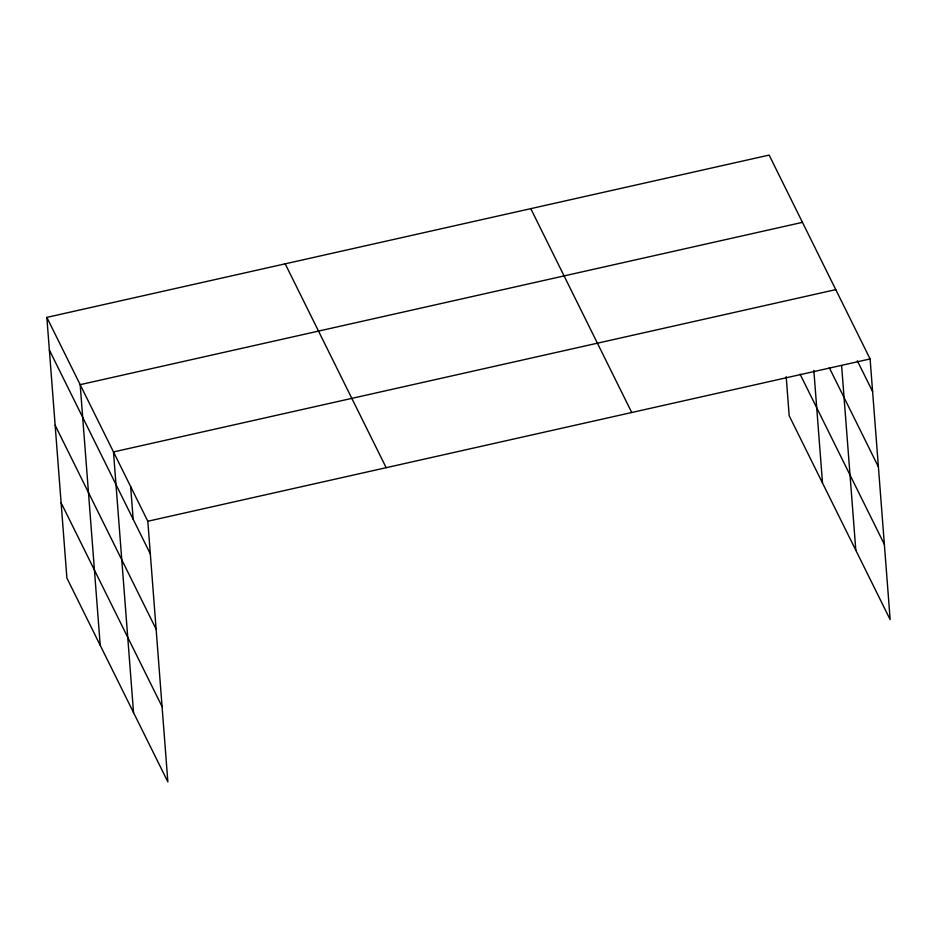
<?xml version="1.0" encoding="UTF-8"?>
<svg xmlns="http://www.w3.org/2000/svg" width="937" height="937" viewBox="0 0 937 937"><rect width="100%" height="100%" fill="white"/><g stroke="black" fill="none" stroke-linecap="round" stroke-linejoin="round"><path stroke-width="1.41" d="M46.85 317.385L147.812 521.253L167.864 781.915L66.902 578.059L46.85 317.385L769.136 155.085L870.098 358.941L890.15 619.615L789.188 415.747L786.19 376.674M802.447 222.35L80.172 384.662L100.224 645.335M835.769 289.627L113.482 451.939L133.534 712.612M147.812 521.253L870.098 358.941M857.343 360.78L872.605 391.584M829.327 367.761L878.391 466.837M800.057 374.132L884.364 544.362M530.775 208.646L631.737 412.503M285.199 263.824L386.161 467.692M49.356 350.028L150.318 553.884M55.154 425.281L156.104 629.137M61.116 502.806L162.078 706.674M841.613 365.676L855.821 550.3M813.843 370.443L822.51 483.023M130.641 486.596L133.159 519.227"/></g></svg>
